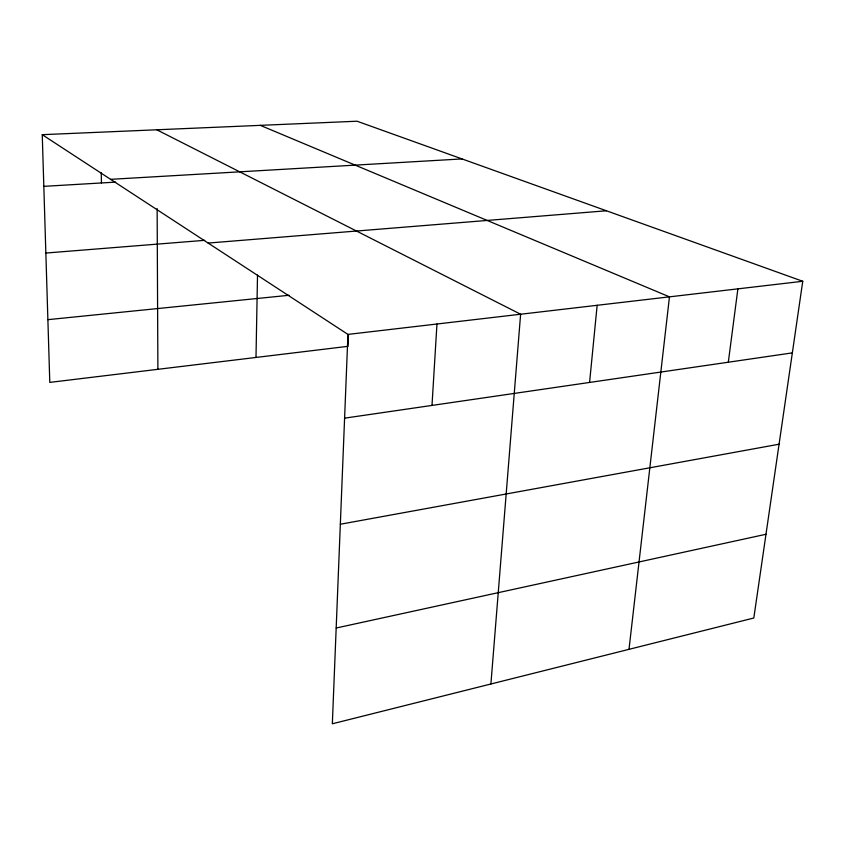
<?xml version="1.0" encoding="UTF-8"?>
<svg xmlns="http://www.w3.org/2000/svg" width="845" height="845" viewBox="0 0 845 845"><rect width="100%" height="100%" fill="white"/><g stroke="black" fill="none" stroke-linecap="round" stroke-linejoin="round"><path stroke-width="1.27" d="M255.993 357.456L257.514 275.079M42.25 134.682L347.95 334.409L332.338 723.785L753.814 618.012L802.75 281.279L357.044 121.215L42.25 134.682L49.792 382.394L347.992 346.323L348.467 334.609M431.996 405.42L436.96 324.015M490.903 683.985L520.615 314.234L156.769 129.781M589.578 382.447L597.151 305.298M629.007 649.33L669.462 296.849L260.292 125.356M728.316 362.22L737.886 288.853M336.183 628.015L765.982 534.272M340.345 524.238L779.069 444.216M344.591 418.159L792.346 352.883M347.95 334.409L802.75 281.279M47.88 319.663L289.075 295.275M45.852 253.046L204.67 240.329M208.145 243.064L606.425 210.775M110.579 179.33L462.035 158.923M43.824 186.354L115.649 182.119M101.252 172.538L101.442 182.953M157.138 208.609L157.888 369.318"/></g></svg>
